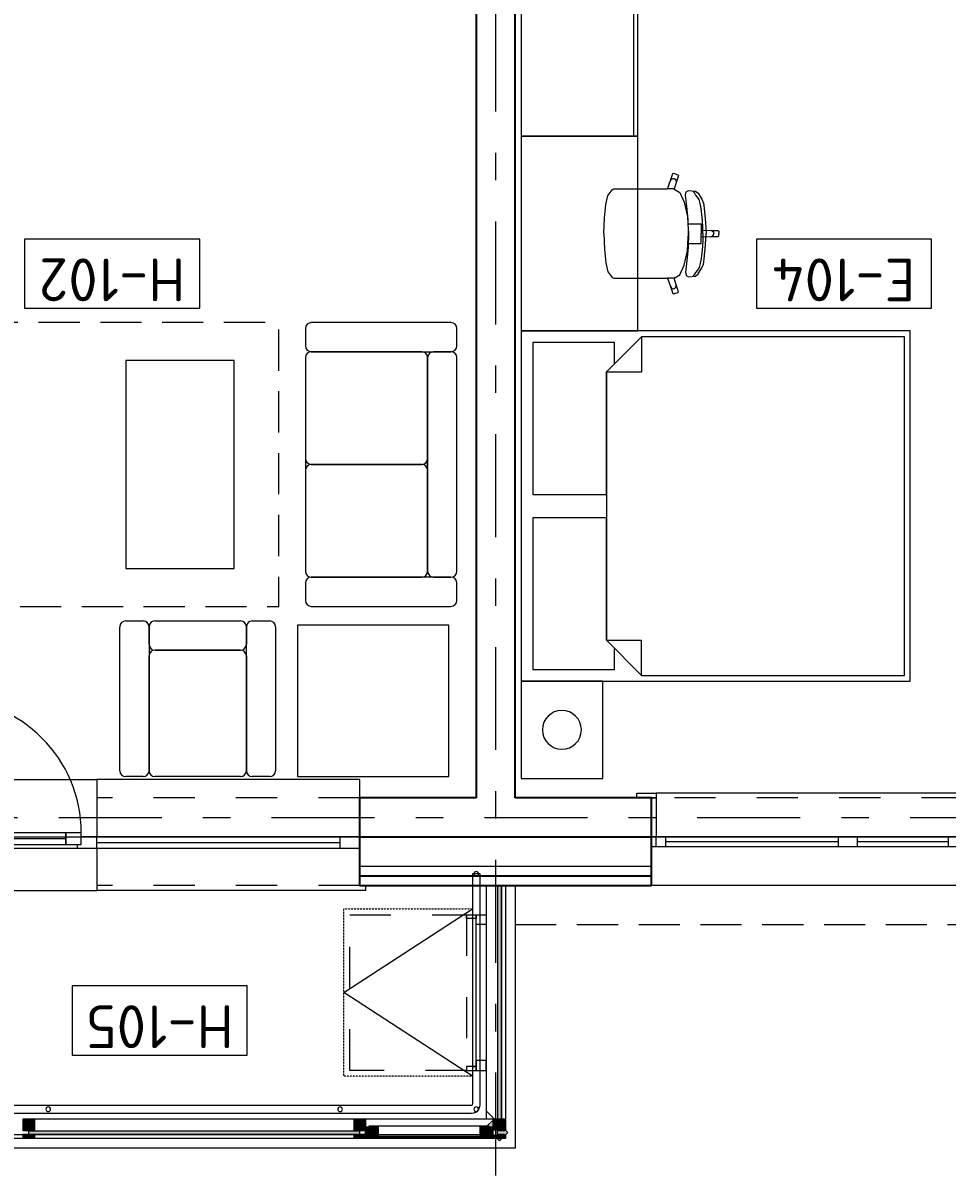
# Model space of a CAD drawing. Header units: millimetres. Extents: x 18162 to 7085488, y 72188 to 247925.
# Drawn here: x 678081 to 682831, y 76844 to 82728 of the extents above; entities that cross this region are included whole.
import ezdxf
from ezdxf.enums import TextEntityAlignment as Align

# ---------------------------------------------------------------- set-up
doc = ezdxf.new("R2010")
doc.units = ezdxf.units.MM
doc.header["$MEASUREMENT"] = 0
for name, pattern in [('Dashed', [423.333333, 211.666667, -211.666667]), ('Double Dashed', [1093.611073, 529.166651, -211.666656, 141.111112, -211.666656]), ('Hidden Line', [317.5, 211.666667, -105.833333]), ('STYLE_01', [0.416641, 0.208282, -0.208359]), ('Wipeout_Contour', [1000, 0, -1000])]:
    doc.linetypes.add(name, pattern=pattern)
for name, color, linetype in [('Archicad Windows', 7, 'Continuous'), ('Archicad Zone Stamps', 7, 'Continuous'), ('Drawing & Figure', 7, 'Continuous'), ('Finish - Wall', 7, 'Continuous'), ('Interior - Furniture', 7, 'Continuous'), ('Interior - Stair & Railing', 7, 'Continuous'), ('Model Unit - Zone A', 7, 'Continuous'), ('Structural - Bearing', 7, 'Continuous'), ('Structural - Grid', 7, 'Continuous')]:
    doc.layers.add(name, color=color, linetype=linetype)
doc.styles.add('GENERATED_STYLE_2', font='')
doc.styles.add('GENERATED_STYLE_3', font='', dxfattribs={"width": 0.8})
doc.styles.get('GENERATED_STYLE_2').set_extended_font_data('ISOCPEUR MON')
doc.styles.get('GENERATED_STYLE_3').set_extended_font_data('ISOCPEUR MON')

# ---------------------------------------------------------------- blocks, each defined once
blk = doc.blocks.new('Унтлагын өрөө_E-104_57_3', base_point=(682300.6, 81168.1))
at = {"layer": 'Archicad Zone Stamps', "color": 7, "linetype": 'Continuous', "lineweight": 5}
for p, q in [((682750.6, 81617.4), (681850.6, 81617.4)), ((681850.6, 81617.4), (681850.6, 81262.5)), ((682750.6, 81262.5), (682750.6, 81617.4)), ((681850.6, 81262.5), (682750.6, 81262.5))]:
    blk.add_line(p, q, dxfattribs=at)
at = {"layer": 'Archicad Zone Stamps', "color": 7, "lineweight": 5, "style": 'GENERATED_STYLE_2'}
for tag, p in [('DUMMY_861', (681927.4, 81298)), ('ROOM_NUMBER', (682300.6, 81298))]:
    blk.add_attdef(tag, text='', height=220, rotation=180, dxfattribs=at).set_placement(p, align=Align.TOP_CENTER)
blk = doc.blocks.new('Carpet 27[180]_3', base_point=(677937.6, 79730.2))
at = {"layer": 'Interior - Furniture', "color": 7, "linetype": 'Hidden Line', "lineweight": 5, "flags": 128}
blk.add_lwpolyline([(677937.6, 81188.5), (677937.6, 79730.2), (679396, 79730.2), (679396, 81188.5)], close=True, dxfattribs=at)
blk = doc.blocks.new('Зочны өрөө_ гал тогоо_H-102_83_3', base_point=(678540.2, 81440))
at = {"layer": 'Archicad Zone Stamps', "color": 7, "linetype": 'Continuous', "lineweight": 5}
for p, q in [((678990.2, 81617.4), (678090.2, 81617.4)), ((678090.2, 81617.4), (678090.2, 81262.5)), ((678990.2, 81262.5), (678990.2, 81617.4)), ((678090.2, 81262.5), (678990.2, 81262.5))]:
    blk.add_line(p, q, dxfattribs=at)
at = {"layer": 'Archicad Zone Stamps', "color": 7, "lineweight": 5, "style": 'GENERATED_STYLE_2'}
for tag, p in [('DUMMY_861', (678167, 81298)), ('ROOM_NUMBER', (678540.2, 81298))]:
    blk.add_attdef(tag, text='', height=220, rotation=180, dxfattribs=at).set_placement(p, align=Align.TOP_CENTER)
blk = doc.blocks.new('Тагт - 50%_H-105_95_3', base_point=(678783.9, 77602.1))
at = {"layer": 'Archicad Zone Stamps', "color": 7, "linetype": 'Continuous', "lineweight": 5}
for p, q in [((679233.9, 77779.5), (678333.9, 77779.5)), ((678333.9, 77779.5), (678333.9, 77424.7)), ((679233.9, 77424.7), (679233.9, 77779.5)), ((678333.9, 77424.7), (679233.9, 77424.7))]:
    blk.add_line(p, q, dxfattribs=at)
at = {"layer": 'Archicad Zone Stamps', "color": 7, "lineweight": 5, "style": 'GENERATED_STYLE_2'}
for tag, p in [('DUMMY_861', (678410.7, 77460.2)), ('ROOM_NUMBER', (678783.9, 77460.2))]:
    blk.add_attdef(tag, text='', height=220, rotation=180, dxfattribs=at).set_placement(p, align=Align.TOP_CENTER)
blk = doc.blocks.new('Window with Sidelight 27[46]_3', base_point=(636137.8, 0))
at = {"layer": 'Archicad Windows', "color": 7, "linetype": 'Continuous', "lineweight": 13}
for p, q in [((681236.3, 78745.7), (681236.3, 78770.7)), ((681236.3, 78770.7), (681336.3, 78770.7)), ((681336.3, 78745.7), (681236.3, 78745.7)), ((681311.3, 78745.7), (681236.3, 78745.7)), ((681311.3, 78745.7), (681236.3, 78745.7)), ((681311.3, 78545.7), (681311.3, 78745.7)), ((681311.3, 78745.7), (681336.3, 78745.7)), ((681311.3, 78545.7), (681311.3, 78745.7)), ((681311.3, 78545.7), (681311.3, 78745.7)), ((682886.3, 78770.7), (681336.3, 78770.7)), ((681336.3, 78770.7), (681336.3, 78745.7)), ((681336.3, 78745.7), (681336.3, 78545.7)), ((682886.3, 78770.7), (682986.3, 78770.7)), ((682886.3, 78745.7), (682886.3, 78770.7)), ((682886.3, 78545.7), (682886.3, 78745.7)), ((682886.3, 78745.7), (682911.3, 78745.7)), ((682986.3, 78745.7), (682886.3, 78745.7)), ((682911.3, 78745.7), (682911.3, 78545.7)), ((682911.3, 78545.7), (682911.3, 78745.7)), ((682911.3, 78545.7), (682911.3, 78745.7)), ((682911.3, 78745.7), (682986.3, 78745.7)), ((682911.3, 78745.7), (682986.3, 78745.7)), ((682986.3, 78770.7), (682986.3, 78745.7)), ((681336.3, 78545.7), (681311.3, 78545.7)), ((681336.3, 78545.7), (681311.3, 78545.7)), ((681311.3, 78495.7), (681311.3, 78545.7)), ((681311.3, 78495.7), (681311.3, 78545.7)), ((681386.3, 78545.7), (681336.3, 78545.7)), ((681336.3, 78495.7), (681336.3, 78545.7)), ((681386.3, 78495.7), (681386.3, 78545.7)), ((682271.3, 78545.7), (681386.3, 78545.7)), ((682271.3, 78520.7), (681386.3, 78520.7)), ((682321.3, 78545.7), (682271.3, 78545.7)), ((682271.3, 78545.7), (682271.3, 78495.7)), ((682371.3, 78545.7), (682321.3, 78545.7)), ((682371.3, 78495.7), (682371.3, 78545.7)), ((682836.3, 78545.7), (682371.3, 78545.7)), ((682836.3, 78520.7), (682371.3, 78520.7)), ((682886.3, 78545.7), (682836.3, 78545.7)), ((682836.3, 78545.7), (682836.3, 78495.7)), ((682911.3, 78545.7), (682886.3, 78545.7)), ((682911.3, 78545.7), (682886.3, 78545.7)), ((682886.3, 78495.7), (682886.3, 78545.7)), ((682911.3, 78495.7), (682911.3, 78545.7)), ((682911.3, 78495.7), (682911.3, 78545.7)), ((681311.3, 78495.7), (681336.3, 78495.7)), ((681311.3, 78395.7), (681311.3, 78495.7)), ((681336.3, 78495.7), (681386.3, 78495.7)), ((681386.3, 78495.7), (682271.3, 78495.7)), ((682271.3, 78495.7), (682321.3, 78495.7)), ((682321.3, 78495.7), (682371.3, 78495.7)), ((682371.3, 78495.7), (682836.3, 78495.7)), ((682836.3, 78495.7), (682886.3, 78495.7)), ((682886.3, 78495.7), (682911.3, 78495.7)), ((682911.3, 78395.7), (682911.3, 78495.7)), ((681311.3, 78345.7), (681311.3, 78395.7)), ((682911.3, 78345.7), (682911.3, 78395.7)), ((681311.3, 78295.7), (681311.3, 78345.7)), ((682911.3, 78295.7), (682911.3, 78345.7)), ((682911.3, 78295.7), (681311.3, 78295.7))]:
    blk.add_line(p, q, dxfattribs=at)
at = {"layer": 'Archicad Windows', "color": 7, "linetype": 'Dashed', "lineweight": 13}
blk.add_line((682911.3, 78745.7), (681311.3, 78745.7), dxfattribs=at)
blk = doc.blocks.new('Terrace Door 01 27[47]_3', base_point=(636137.8, 0))
at = {"layer": 'Archicad Windows', "color": 7, "linetype": 'Continuous', "lineweight": 13}
for p, q in [((677691.3, 78565.7), (677691.3, 79255.7)), ((677611.3, 78840.7), (678461.3, 78840.7)), ((677611.3, 78840.7), (677611.3, 78745.7)), ((679811.3, 78840.7), (678461.3, 78840.7)), ((678461.3, 78840.7), (678461.3, 78545.7)), ((679811.3, 78840.7), (679811.3, 78745.7)), ((677771.3, 78505.7), (677771.3, 78565.7)), ((678301.3, 78505.7), (678301.3, 78565.7)), ((677611.3, 78545.7), (677691.3, 78545.7)), ((677611.3, 78545.7), (677611.3, 78485.7)), ((677711.3, 78485.7), (677711.3, 78505.7)), ((678301.3, 78535.7), (677771.3, 78535.7)), ((678361.3, 78485.7), (678361.3, 78505.7)), ((678461.3, 78545.7), (678381.3, 78545.7)), ((678461.3, 78485.7), (678461.3, 78545.7)), ((679711.3, 78545.7), (678461.3, 78545.7)), ((679711.3, 78515.7), (678461.3, 78515.7)), ((679811.3, 78545.7), (679711.3, 78545.7)), ((679711.3, 78485.7), (679711.3, 78545.7)), ((679811.3, 78545.7), (679811.3, 78485.7)), ((679811.3, 78485.7), (677611.3, 78485.7)), ((678461.3, 78485.7), (678461.3, 78270.7)), ((678461.3, 78485.7), (678461.3, 78270.7)), ((677581.3, 78295.7), (677581.3, 78270.7)), ((677581.3, 78270.7), (678461.3, 78270.7)), ((679841.3, 78270.7), (678461.3, 78270.7)), ((679841.3, 78295.7), (679841.3, 78270.7))]:
    blk.add_line(p, q, dxfattribs=at)
at = {"layer": 'Archicad Windows', "color": 7, "linetype": 'Dashed', "lineweight": 13}
for p, q in [((679811.3, 78745.7), (678461.3, 78745.7)), ((679811.3, 78295.7), (678461.3, 78295.7))]:
    blk.add_line(p, q, dxfattribs=at)
at = {"layer": 'Archicad Windows', "color": 7, "linetype": 'Continuous', "lineweight": 13, "flags": 128}
for points in [[(677771.3, 78505.7), (677771.3, 78565.7), (677691.3, 78565.7), (677691.3, 78505.7)], [(678301.3, 78505.7), (678301.3, 78565.7), (677771.3, 78565.7), (677771.3, 78505.7)], [(678381.3, 78505.7), (678381.3, 78565.7), (678301.3, 78565.7), (678301.3, 78505.7)]]:
    blk.add_lwpolyline(points, close=True, dxfattribs=at)
at = {"layer": 'Archicad Windows', "color": 7, "linetype": 'Continuous', "lineweight": 13}
blk.add_arc((677691.3, 78565.7), 690, 0, 90, dxfattribs=at)
blk = doc.blocks.new('Bed Layout 27[253]_3', base_point=(680641.3, 80245.7))
at = {"layer": 'Interior - Furniture', "color": 7, "linetype": 'Continuous', "lineweight": 5}
for p, q in [((682641.3, 81145.7), (680641.3, 81145.7)), ((680641.3, 81145.7), (680641.3, 79345.7)), ((681261.3, 81115.7), (681081.3, 80935.7)), ((682611.3, 81115.7), (681261.3, 81115.7)), ((681261.3, 81115.7), (681261.3, 80935.7)), ((682611.3, 80245.7), (682611.3, 81115.7)), ((682641.3, 79345.7), (682641.3, 81145.7)), ((681081.3, 80935.7), (681081.3, 80245.7)), ((681081.3, 80935.7), (681261.3, 80935.7)), ((681081.3, 80245.7), (681081.3, 79555.7)), ((682611.3, 79375.7), (682611.3, 80245.7)), ((681081.3, 79555.7), (681261.3, 79375.7)), ((681081.3, 79555.7), (681261.3, 79555.7)), ((681261.3, 79375.7), (681261.3, 79555.7)), ((681061.3, 79345.7), (680641.3, 79345.7)), ((680641.3, 79345.7), (680641.3, 78845.7)), ((680641.3, 79345.7), (682641.3, 79345.7)), ((681061.3, 78845.7), (681061.3, 79345.7)), ((681261.3, 79375.7), (682611.3, 79375.7)), ((680641.3, 78845.7), (681061.3, 78845.7))]:
    blk.add_line(p, q, dxfattribs=at)
at = {"layer": 'Interior - Furniture', "color": 7, "linetype": 'Continuous', "lineweight": 5, "flags": 128}
for points in [[(681081.3, 80935.7), (681121.3, 80975.7), (681121.3, 81085.7), (680701.3, 81085.7), (680701.3, 80305.7), (681081.3, 80305.7)], [(681081.3, 80185.7), (680701.3, 80185.7), (680701.3, 79405.7), (681121.3, 79405.7), (681121.3, 79515.7), (681081.3, 79555.7)]]:
    blk.add_lwpolyline(points, close=True, dxfattribs=at)
blk.add_lwpolyline([(680851.3, 79195.7, 1), (680851.3, 78995.7, 1)], format="xyb", close=True, dxfattribs=at)
blk = doc.blocks.new('Office Workstation Solo 27[254]_3', base_point=(680641.3, 82145.7))
at = {"layer": 'Interior - Furniture', "color": 7, "linetype": 'Continuous', "lineweight": 5}
for p, q in [((681394.4, 81874.9), (681410.1, 81918.3)), ((681410.1, 81918.3), (681421.5, 81953.7)), ((681410.1, 81918.3), (681412.9, 81923.5)), ((681412.9, 81923.5), (681417.5, 81927.1)), ((681417.5, 81927.1), (681423.1, 81928.7)), ((681421.5, 81953.7), (681425.2, 81955.7)), ((681423.1, 81928.7), (681428.9, 81928)), ((681425.2, 81955.7), (681448, 81948.2)), ((681428.9, 81928), (681434, 81925.1)), ((681434, 81925.1), (681437.6, 81920.5)), ((681437.6, 81920.5), (681439.2, 81914.8)), ((681449.9, 81944.4), (681438.5, 81909)), ((681439.2, 81914.8), (681438.5, 81909)), ((681448, 81948.2), (681449.9, 81944.4)), ((681088.4, 81843.6), (681109.6, 81870.4)), ((681109.6, 81870.4), (681118.2, 81874.9)), ((681118.2, 81874.9), (681149.2, 81874.9)), ((681149.2, 81874.9), (681185.3, 81874.9)), ((681185.3, 81874.9), (681394.4, 81874.9)), ((681428.7, 81874.9), (681394.4, 81874.9)), ((681428.7, 81874.9), (681428.8, 81874.8)), ((681438.5, 81909), (681428.8, 81874.8)), ((681428.8, 81874.8), (681456.7, 81857.5)), ((681456.7, 81857.5), (681480.5, 81807.8)), ((681487.2, 81843.1), (681490.2, 81860.4)), ((681490.2, 81860.4), (681501.8, 81867.1)), ((681501.8, 81867.1), (681537.9, 81863.8)), ((681527.3, 81860.7), (681524.7, 81864.4)), ((681532.5, 81854.4), (681527.3, 81860.7)), ((681537.9, 81863.8), (681551.1, 81853.2)), ((681076.8, 81795.5), (681087.5, 81841.5)), ((681087.5, 81841.5), (681088.4, 81843.6)), ((681480.5, 81807.8), (681496.4, 81733.4)), ((681489.8, 81814.2), (681487.2, 81843.1)), ((681495.6, 81768.9), (681489.8, 81814.2)), ((681538.6, 81845.4), (681532.5, 81854.4)), ((681548.7, 81833.7), (681538.6, 81845.4)), ((681556.4, 81820.5), (681548.7, 81833.7)), ((681551.1, 81853.2), (681571.1, 81822.2)), ((681562.6, 81800.1), (681556.4, 81820.5)), ((681567.6, 81774.2), (681562.6, 81800.1)), ((681571.1, 81822.2), (681578.4, 81802.3)), ((681578.4, 81802.3), (681583.2, 81776.4)), ((681069.7, 81726.8), (681076.8, 81795.5)), ((681500.3, 81718), (681495.6, 81768.9)), ((681571.3, 81744.2), (681567.6, 81774.2)), ((681573.8, 81711.8), (681571.3, 81744.2)), ((681583.2, 81776.4), (681590.2, 81703.2)), ((681067.1, 81645.7), (681069.6, 81725.7)), ((681069.6, 81725.7), (681069.7, 81726.8)), ((681496.4, 81733.4), (681498.7, 81696)), ((681498.7, 81696), (681501.9, 81645.7)), ((681498.7, 81696), (681537.5, 81696)), ((681502.6, 81645.7), (681500.3, 81718)), ((681537.5, 81696), (681567.4, 81696)), ((681567.4, 81696), (681567.4, 81662.6)), ((681575.3, 81678.4), (681573.8, 81711.8)), ((681590.2, 81703.2), (681592.4, 81645.7)), ((681067.1, 81645.7), (681069.6, 81565.6)), ((681498.7, 81595.4), (681501.9, 81645.7)), ((681502.6, 81645.7), (681500.3, 81573.4)), ((681567.4, 81662.6), (681567.4, 81645.7)), ((681567.4, 81662.6), (681617.2, 81660.8)), ((681567.4, 81628.8), (681567.4, 81645.7)), ((681567.4, 81628.8), (681617.2, 81630.6)), ((681567.4, 81595.4), (681567.4, 81628.8)), ((681575.8, 81645.7), (681575.3, 81678.4)), ((681575.8, 81645.7), (681575.3, 81613)), ((681590.2, 81588.2), (681592.4, 81645.7)), ((681617.2, 81660.8), (681623, 81659.6)), ((681617.2, 81660.8), (681654.1, 81660.8)), ((681617.2, 81630.6), (681623, 81631.7)), ((681617.2, 81630.6), (681654.1, 81630.6)), ((681623, 81659.6), (681627.8, 81656.3)), ((681623, 81631.7), (681627.8, 81635)), ((681627.8, 81656.3), (681631.1, 81651.4)), ((681627.8, 81635), (681631.1, 81639.9)), ((681631.1, 81651.4), (681632.2, 81645.7)), ((681631.1, 81639.9), (681632.2, 81645.7)), ((681654.1, 81660.8), (681657.1, 81657.7)), ((681654.1, 81630.6), (681657.1, 81633.6)), ((681657.1, 81657.7), (681657.1, 81645.7)), ((681657.1, 81633.6), (681657.1, 81645.7)), ((681069.6, 81565.6), (681069.7, 81564.6)), ((681069.7, 81564.6), (681076.8, 81495.8)), ((681500.3, 81573.4), (681495.6, 81522.4)), ((681496.4, 81557.9), (681498.7, 81595.4)), ((681498.7, 81595.4), (681537.5, 81595.4)), ((681537.5, 81595.4), (681567.4, 81595.4)), ((681573.8, 81579.6), (681571.3, 81547.1)), ((681575.3, 81613), (681573.8, 81579.6)), ((681583.2, 81515), (681590.2, 81588.2)), ((681480.5, 81483.6), (681496.4, 81557.9)), ((681495.6, 81522.4), (681489.8, 81477.1)), ((681567.6, 81517.2), (681562.6, 81491.2)), ((681571.3, 81547.1), (681567.6, 81517.2)), ((681578.4, 81489.1), (681583.2, 81515)), ((681076.8, 81495.8), (681087.5, 81449.9)), ((681087.5, 81449.9), (681088.4, 81447.8)), ((681088.4, 81447.8), (681109.6, 81420.9)), ((681456.7, 81433.9), (681480.5, 81483.6)), ((681489.8, 81477.1), (681487.2, 81448.2)), ((681487.2, 81448.2), (681490.2, 81431)), ((681538.6, 81445.9), (681532.5, 81436.9)), ((681548.7, 81457.7), (681538.6, 81445.9)), ((681556.4, 81470.9), (681548.7, 81457.7)), ((681551.1, 81438.1), (681571.1, 81469.1)), ((681562.6, 81491.2), (681556.4, 81470.9)), ((681571.1, 81469.1), (681578.4, 81489.1)), ((681109.6, 81420.9), (681118.2, 81416.4)), ((681118.2, 81416.4), (681149.2, 81416.4)), ((681149.2, 81416.4), (681185.3, 81416.4)), ((681185.3, 81416.4), (681394.4, 81416.4)), ((681428.7, 81416.4), (681394.4, 81416.4)), ((681394.4, 81416.4), (681410.1, 81373)), ((681428.7, 81416.4), (681428.8, 81416.5)), ((681428.8, 81416.5), (681456.7, 81433.9)), ((681438.5, 81382.4), (681428.8, 81416.5)), ((681490.2, 81431), (681501.8, 81424.3)), ((681501.8, 81424.3), (681537.9, 81427.6)), ((681527.3, 81430.7), (681524.7, 81426.9)), ((681532.5, 81436.9), (681527.3, 81430.7)), ((681537.9, 81427.6), (681551.1, 81438.1)), ((681410.1, 81373), (681412.9, 81367.9)), ((681410.1, 81373), (681421.5, 81337.6)), ((681412.9, 81367.9), (681417.5, 81364.2)), ((681417.5, 81364.2), (681423.1, 81362.6)), ((681421.5, 81337.6), (681425.2, 81335.7)), ((681423.1, 81362.6), (681428.9, 81363.3)), ((681425.2, 81335.7), (681448, 81343.1)), ((681428.9, 81363.3), (681434, 81366.2)), ((681434, 81366.2), (681437.6, 81370.8)), ((681437.6, 81370.8), (681439.2, 81376.5)), ((681439.2, 81376.5), (681438.5, 81382.4)), ((681449.9, 81346.9), (681438.5, 81382.4)), ((681448, 81343.1), (681449.9, 81346.9))]:
    blk.add_line(p, q, dxfattribs=at)
at = {"layer": 'Interior - Furniture', "color": 7, "linetype": 'Continuous', "lineweight": 5, "flags": 128}
blk.add_lwpolyline([(680641.3, 82145.7), (680641.3, 81145.7), (681241.3, 81145.7), (681241.3, 82145.7)], close=True, dxfattribs=at)
blk = doc.blocks.new('Cupboard 27[255]_3', base_point=(681241.3, 82145.7))
at = {"layer": 'Interior - Furniture', "color": 7, "linetype": 'Continuous', "lineweight": 5}
for p, q in [((681221.3, 82145.7), (681221.3, 83415.7)), ((681241.3, 82780.7), (681221.3, 82780.7)), ((681241.3, 82145.7), (681221.3, 82145.7))]:
    blk.add_line(p, q, dxfattribs=at)
at = {"layer": 'Interior - Furniture', "color": 7, "linetype": 'Continuous', "lineweight": 5, "flags": 128}
blk.add_lwpolyline([(681241.3, 82145.7), (681241.3, 83415.7), (680641.3, 83415.7), (680641.3, 82145.7)], close=True, dxfattribs=at)
blk = doc.blocks.new('Coffee Table 04 27[257]_3', base_point=(678610.1, 79924.6))
at = {"layer": 'Interior - Furniture', "color": 7, "linetype": 'Continuous', "lineweight": 5, "flags": 128}
blk.add_lwpolyline([(678610.1, 79924.6), (679166.4, 79924.6), (679166.4, 80994.1), (678610.1, 80994.1)], close=True, dxfattribs=at)
blk = doc.blocks.new('Sofa 01 27[258]_3', base_point=(680311.3, 81188.5))
at = {"layer": 'Interior - Furniture', "color": 7, "linetype": 'Continuous', "lineweight": 5}
for p, q in [((679533.5, 81158.5), (679533.5, 81068.5)), ((680281.3, 81188.5), (679563.5, 81188.5)), ((680311.3, 81068.5), (680311.3, 81158.5)), ((680131.3, 81038.5), (679563.5, 81038.5)), ((680131.3, 81038.5), (679563.5, 81038.5)), ((679563.5, 81038.5), (680281.3, 81038.5)), ((680281.3, 81038.5), (680191.3, 81038.5)), ((679533.5, 81008.5), (679533.5, 80489.4)), ((679533.5, 81008.5), (679533.5, 79910.2)), ((680161.3, 80489.4), (680161.3, 81008.5)), ((680161.3, 79910.2), (680161.3, 81008.5)), ((680161.3, 81008.5), (680161.3, 79910.2)), ((680311.3, 79910.2), (680311.3, 81008.5)), ((679563.5, 80459.4), (680131.3, 80459.4)), ((680131.3, 80459.4), (679563.5, 80459.4)), ((679533.5, 80429.4), (679533.5, 79910.2)), ((680161.3, 79910.2), (680161.3, 80429.4)), ((679563.5, 79880.2), (680131.3, 79880.2)), ((679563.5, 79880.2), (680131.3, 79880.2)), ((680281.3, 79880.2), (679563.5, 79880.2)), ((680191.3, 79880.2), (680281.3, 79880.2)), ((679533.5, 79850.2), (679533.5, 79760.2)), ((680311.3, 79760.2), (680311.3, 79850.2)), ((679563.5, 79730.2), (680281.3, 79730.2))]:
    blk.add_line(p, q, dxfattribs=at)
for centre, start, end in [((679563.5, 81158.5), 90, 180), ((680281.3, 81158.5), 0, 90), ((679563.5, 81068.5), 180, 270), ((679563.5, 81008.5), 90, 180), ((679563.5, 81008.5), 90, 180), ((680131.3, 81008.5), 0, 90), ((680131.3, 81008.5), 0, 90), ((680191.3, 81008.5), 90, 180), ((680281.3, 81068.5), 270, 0), ((680281.3, 81008.5), 0, 90), ((679563.5, 80489.4), 180, 270), ((679563.5, 80429.4), 90, 180), ((680131.3, 80489.4), 270, 0), ((680131.3, 80429.4), 0, 90), ((679563.5, 79910.2), 180, 270), ((679563.5, 79910.2), 180, 270), ((679563.5, 79850.2), 90, 180), ((680131.3, 79910.2), 270, 0), ((680131.3, 79910.2), 270, 0), ((680191.3, 79910.2), 180, 270), ((680281.3, 79910.2), 270, 0), ((680281.3, 79850.2), 0, 90), ((679563.5, 79760.2), 180, 270), ((680281.3, 79760.2), 270, 0)]:
    blk.add_arc(centre, 30, start, end, dxfattribs=at)
blk = doc.blocks.new('Sofa 01 27[259]_3', base_point=(679379.6, 79655.2))
at = {"layer": 'Interior - Furniture', "color": 7, "linetype": 'Continuous', "lineweight": 5}
for p, q in [((678579.6, 78885.2), (678579.6, 79625.2)), ((678609.6, 79655.2), (678699.6, 79655.2)), ((678729.6, 79535.2), (678729.6, 79625.2)), ((678729.6, 79625.2), (678729.6, 78885.2)), ((678759.6, 79655.2), (679199.6, 79655.2)), ((679229.6, 79625.2), (679229.6, 79535.2)), ((679229.6, 78885.2), (679229.6, 79625.2)), ((679259.6, 79655.2), (679349.6, 79655.2)), ((679379.6, 79625.2), (679379.6, 78885.2)), ((678759.6, 79505.2), (679199.6, 79505.2)), ((678759.6, 79505.2), (679199.6, 79505.2)), ((679199.6, 79505.2), (678759.6, 79505.2)), ((678729.6, 78885.2), (678729.6, 79475.2)), ((678729.6, 78885.2), (678729.6, 79475.2)), ((679229.6, 79475.2), (679229.6, 78885.2)), ((679229.6, 79475.2), (679229.6, 78885.2)), ((678699.6, 78855.2), (678609.6, 78855.2)), ((679199.6, 78855.2), (678759.6, 78855.2)), ((679199.6, 78855.2), (678759.6, 78855.2)), ((679349.6, 78855.2), (679259.6, 78855.2))]:
    blk.add_line(p, q, dxfattribs=at)
for centre, start, end in [((678609.6, 79625.2), 90, 180), ((678699.6, 79625.2), 0, 90), ((678759.6, 79625.2), 90, 180), ((679199.6, 79625.2), 0, 90), ((679259.6, 79625.2), 90, 180), ((679349.6, 79625.2), 0, 90), ((678759.6, 79535.2), 180, 270), ((678759.6, 79475.2), 90, 180), ((678759.6, 79475.2), 90, 180), ((679199.6, 79535.2), 270, 0), ((679199.6, 79475.2), 0, 90), ((679199.6, 79475.2), 0, 90), ((678609.6, 78885.2), 180, 270), ((678699.6, 78885.2), 270, 0), ((678759.6, 78885.2), 180, 270), ((678759.6, 78885.2), 180, 270), ((679199.6, 78885.2), 270, 0), ((679199.6, 78885.2), 270, 0), ((679259.6, 78885.2), 180, 270), ((679349.6, 78885.2), 270, 0)]:
    blk.add_arc(centre, 30, start, end, dxfattribs=at)
blk = doc.blocks.new('Coffee Table 04 27[260]_3', base_point=(679493.2, 78855.2))
at = {"layer": 'Interior - Furniture', "color": 7, "linetype": 'Continuous', "lineweight": 5, "flags": 128}
blk.add_lwpolyline([(679493.2, 78855.2), (680271, 78855.2), (680271, 79633), (679493.2, 79633)], close=True, dxfattribs=at)
blk = doc.blocks.new('Standard grid marker[328]_3', base_point=(654300.1, 78645.7))
at = {"layer": 'Structural - Grid', "color": 13, "linetype": 'Double Dashed', "lineweight": 13}
blk.add_line((655300.1, 78645.7), (689862.2, 78645.7), dxfattribs=at)
at = {"layer": 'Structural - Grid', "color": 13, "lineweight": 13, "style": 'GENERATED_STYLE_3'}
blk.add_attdef('AC_MarkerText_1', text='', height=250, rotation=180, dxfattribs=at).set_placement((691162.2, 78520.7), align=Align.TOP_CENTER)
blk = doc.blocks.new('Standard grid marker[332]_3', base_point=(680511.3, 72524.1))
at = {"layer": 'Structural - Grid', "color": 13, "linetype": 'Double Dashed', "lineweight": 13}
blk.add_line((680511.3, 73524.1), (680511.3, 100185.5), dxfattribs=at)
at = {"layer": 'Structural - Grid', "color": 13, "lineweight": 13, "style": 'GENERATED_STYLE_3'}
blk.add_attdef('AC_MarkerText_1', text='', height=250, rotation=180, dxfattribs=at).set_placement((680511.3, 101360.5), align=Align.TOP_CENTER)

msp = doc.modelspace()

# ---------------------------------------------------------------- linework, layer by layer
at = {"layer": 'Drawing & Figure', "color": 7, "linetype": 'STYLE_01', "lineweight": 5}
msp.add_lwpolyline([(680391.3, 77315.7), (679731.3, 77315.7), (679731.3, 78175.7), (680391.3, 78175.7)], close=True, dxfattribs=at)
at = {"layer": 'Drawing & Figure', "color": 7, "linetype": 'Continuous', "lineweight": 5}
msp.add_lwpolyline([(680391.3, 77315.7), (679731.3, 77745.7), (680391.3, 78175.7)], dxfattribs=at)
at = {"layer": 'Drawing & Figure', "color": 7, "linetype": 'Dashed', "lineweight": 5}
msp.add_lwpolyline([(680361.3, 78145.7), (680361.3, 77345.7), (679761.3, 77345.7), (679761.3, 78145.7)], close=True, dxfattribs=at)
at = {"layer": 'Drawing & Figure', "color": 7, "linetype": 'Continuous', "lineweight": 5}
for points in [[(680411.3, 78125.7), (680361.3, 78125.7), (680361.3, 78145.7), (680411.3, 78145.7)], [(680391.3, 77365.7), (680411.3, 77365.7), (680411.3, 78125.7), (680391.3, 78125.7)], [(680461.3, 78095.7), (680411.3, 78095.7), (680411.3, 78145.7), (680461.3, 78145.7)], [(680461.3, 77395.7), (680411.3, 77395.7), (680411.3, 77345.7), (680461.3, 77345.7)], [(680411.3, 77365.7), (680361.3, 77365.7), (680361.3, 77345.7), (680411.3, 77345.7)]]:
    msp.add_lwpolyline(points, close=True, dxfattribs=at)
at = {"layer": 'Finish - Wall', "color": 7, "linetype": 'Continuous', "lineweight": 13}
msp.add_line((680561.3, 78355.7), (680461.3, 78355.7), dxfattribs=at)
at = {"layer": 'Interior - Stair & Railing', "color": 7, "linetype": 'Continuous', "lineweight": 13}
for p, q in [((680391.3, 77211.7), (680391.3, 77195.7)), ((680431.3, 77195.7), (680431.3, 77211.7)), ((680370.3, 77165.7), (677577.4, 77165.7)), ((680385, 77165.7), (680370.3, 77165.7)), ((680387.6, 77166), (680385, 77165.7)), ((680388.7, 77166.5), (680387.6, 77166)), ((680389.7, 77167.3), (680388.7, 77166.5)), ((680390.5, 77168.3), (680389.7, 77167.3)), ((680391, 77169.4), (680390.5, 77168.3)), ((680391.3, 77171.6), (680391, 77169.4)), ((680391.3, 77195.7), (680391.3, 77172)), ((680391.3, 77172), (680391.3, 77171.6)), ((680425.5, 77148.1), (680428.7, 77156)), ((680428.7, 77156), (680430, 77159)), ((680430, 77159), (680431.3, 77169.4)), ((680431.3, 77169.4), (680431.3, 77195.7)), ((677577.4, 77125.7), (680370.3, 77125.7)), ((680370.3, 77125.7), (680386.3, 77125.7)), ((680386.3, 77125.7), (680387.6, 77125.7)), ((680387.6, 77125.7), (680398, 77127)), ((680398, 77127), (680408.9, 77131.6)), ((680408.9, 77131.6), (680418.3, 77138.7)), ((680418.3, 77138.7), (680425.5, 77148.1))]:
    msp.add_line(p, q, dxfattribs=at)
at = {"layer": 'Interior - Stair & Railing', "color": 7, "linetype": 'Continuous', "lineweight": 13, "flags": 128}
for points in [[(678211.3, 77157.7, 1), (678211.3, 77133.7, 1)], [(679711.3, 77157.7, 1), (679711.3, 77133.7, 1)], [(680399.3, 77145.7, 1), (680423.3, 77145.7, 1)]]:
    msp.add_lwpolyline(points, format="xyb", close=True, dxfattribs=at)
at = {"layer": 'Structural - Bearing', "color": 7, "linetype": 'Continuous', "lineweight": 13, "flags": 128}
for points in [[(656911.3, 96745.7), (656911.3, 78545.7), (687111.3, 78545.7), (687111.3, 96745.7), (673911.3, 96745.7), (673911.3, 92545.7), (671411.3, 92545.7), (671411.3, 96745.7)], [(680611.3, 76945.7), (677311.3, 76945.7), (677311.3, 78545.7), (680611.3, 78545.7)]]:
    msp.add_lwpolyline(points, close=True, dxfattribs=at)
at = {"layer": 'Structural - Bearing', "color": 7, "linetype": 'Hidden Line', "lineweight": 13, "flags": 128}
msp.add_lwpolyline([(680610.9, 78095.7), (683810.9, 78095.7)], dxfattribs=at)

# ---------------------------------------------------------------- block references
at = {"layer": 'Interior - Furniture', "color": 7, "linetype": 'Continuous', "lineweight": 5}
for name, p in [('Cupboard 27[255]_3', (681241.3, 82145.7)), ('Office Workstation Solo 27[254]_3', (680641.3, 82145.7)), ('Sofa 01 27[258]_3', (680311.3, 81188.5)), ('Bed Layout 27[253]_3', (680641.3, 80245.7)), ('Coffee Table 04 27[257]_3', (678610.1, 79924.6)), ('Sofa 01 27[259]_3', (679379.6, 79655.2)), ('Coffee Table 04 27[260]_3', (679493.2, 78855.2))]:
    msp.add_blockref(name, p, dxfattribs=at)
at = {"layer": 'Interior - Furniture', "color": 7, "linetype": 'Hidden Line', "lineweight": 5}
msp.add_blockref('Carpet 27[180]_3', (677937.6, 79730.2), dxfattribs=at)
at = {"layer": 'Model Unit - Zone A', "color": 7, "linetype": 'Continuous', "lineweight": 5}
for name, p, values in [('Зочны өрөө_ гал тогоо_H-102_83_3', (678540.2, 81440), {'ROOM_NUMBER': 'H-102'}), ('Унтлагын өрөө_E-104_57_3', (682300.6, 81168.1), {'ROOM_NUMBER': 'E-104'}), ('Тагт - 50%_H-105_95_3', (678783.9, 77602.1), {'ROOM_NUMBER': 'H-105'})]:
    msp.add_blockref(name, p, dxfattribs=at).add_auto_attribs(values)

# ---------------------------------------------------------------- next in the draw order: wipeouts: each hides what was drawn before it
at = {"color": 254, "linetype": 'Wipeout_Contour', "lineweight": 0, "ltscale": 2733284.080034102}
msp.add_wipeout([(679781.3, 77035.7), (679781.3, 77095.7), (678141.3, 77095.7), (678141.3, 77035.7)], dxfattribs=at).dxf.layer = 'Finish - Wall'
at = {"color": 254, "linetype": 'Wipeout_Contour', "lineweight": 0, "ltscale": 3424195.546010547}
msp.add_wipeout([(680461.3, 77138.1), (680461.3, 77095.7), (680496.3, 77095.7), (680502.3, 77095.7), (680503, 77096.4)], dxfattribs=at).dxf.layer = 'Finish - Wall'
at = {"color": 254, "linetype": 'Wipeout_Contour', "lineweight": 0, "ltscale": 2728457.822663459}
msp.add_wipeout([(677426.3, 77015.7), (677426.3, 76995.7), (678081.3, 76995.7), (678081.3, 77015.7)], dxfattribs=at).dxf.layer = 'Finish - Wall'
at = {"color": 254, "linetype": 'Wipeout_Contour', "lineweight": 0, "ltscale": 2054699.93383106}
msp.add_wipeout([(680561.3, 76995.7), (680556.3, 77000.7), (680556.3, 76995.7)], dxfattribs=at).dxf.layer = 'Finish - Wall'

# ---------------------------------------------------------------- next in the draw order: linework, layer by layer
at = {"layer": 'Finish - Wall', "color": 7, "linetype": 'Continuous', "lineweight": 13}
msp.add_line((678141.3, 77095.7), (678081.3, 77095.7), dxfattribs=at)
at = {"layer": 'Finish - Wall', "color": 7, "linetype": 'Continuous', "lineweight": 13, "flags": 128}
msp.add_lwpolyline([(679781.3, 77095.7), (678141.3, 77095.7)], dxfattribs=at)

# ---------------------------------------------------------------- next in the draw order: wipeouts: each hides what was drawn before it
at = {"color": 254, "linetype": 'Wipeout_Contour', "lineweight": 0, "ltscale": 4107723.472941402}
msp.add_wipeout([(679841.3, 77035.7), (680478.9, 77035.7), (680460.6, 77054), (680496.3, 77089.7), (680496.3, 77095.7), (679841.3, 77095.7)], dxfattribs=at).dxf.layer = 'Finish - Wall'
at = {"color": 254, "linetype": 'Wipeout_Contour', "lineweight": 0, "ltscale": 2728481.613701906}
msp.add_wipeout([(677403.8, 77035.7), (677403.8, 77015.7), (678111.3, 77015.7), (678111.3, 77035.7)], dxfattribs=at).dxf.layer = 'Finish - Wall'
at = {"color": 254, "linetype": 'Wipeout_Contour', "lineweight": 0, "ltscale": 2733257.020637659}
msp.add_wipeout([(678141.3, 77015.7), (678141.3, 76995.7), (679781.3, 76995.7), (679781.3, 77015.7)], dxfattribs=at).dxf.layer = 'Finish - Wall'
at = {"color": 254, "linetype": 'Wipeout_Contour', "lineweight": 0, "ltscale": 2739605.838576231}
msp.add_wipeout([(680561.3, 77013.2), (680556.3, 77008.2), (680556.3, 77000.7), (680561.3, 76995.7)], dxfattribs=at).dxf.layer = 'Finish - Wall'

# ---------------------------------------------------------------- next in the draw order: linework, layer by layer
at = {"layer": 'Finish - Wall', "color": 7, "linetype": 'Continuous', "lineweight": 13}
for p, q in [((678081.3, 77095.7), (678081.3, 77035.7)), ((679841.3, 77095.7), (679781.3, 77095.7)), ((678081.3, 77015.7), (678081.3, 76995.7))]:
    msp.add_line(p, q, dxfattribs=at)
at = {"layer": 'Finish - Wall', "color": 7, "linetype": 'Continuous', "lineweight": 13, "flags": 128}
for points in [[(677426.3, 77015.7), (678081.3, 77015.7)], [(678081.3, 76995.7), (677426.3, 76995.7)], [(680561.3, 76995.7), (680556.3, 76995.7)]]:
    msp.add_lwpolyline(points, dxfattribs=at)

# ---------------------------------------------------------------- next in the draw order: wipeouts: each hides what was drawn before it
at = {"color": 254, "linetype": 'Wipeout_Contour', "lineweight": 0, "ltscale": 3424512.369252054}
msp.add_wipeout([(680521.3, 78295.7), (680461.3, 78295.7), (680461.3, 77138.1), (680503.8, 77095.7), (680521.3, 77095.7)], dxfattribs=at).dxf.layer = 'Finish - Wall'
at = {"color": 254, "linetype": 'Wipeout_Contour', "lineweight": 0, "ltscale": 2733266.039209615}
msp.add_wipeout([(679811.3, 77035.7), (678111.3, 77035.7), (678111.3, 77015.7), (679811.3, 77015.7)], dxfattribs=at).dxf.layer = 'Finish - Wall'
at = {"color": 254, "linetype": 'Wipeout_Contour', "lineweight": 0, "ltscale": 2738056.285317491}
msp.add_wipeout([(679841.3, 77015.7), (679841.3, 76995.7), (680496.3, 76995.7), (680496.3, 77015.7)], dxfattribs=at).dxf.layer = 'Finish - Wall'

# ---------------------------------------------------------------- next in the draw order: hatches: boundary and pattern name
at = {"layer": 'Finish - Wall', "linetype": 'Continuous', "lineweight": 9}
for points in [[(678141.3, 77035.7), (678141.3, 77095.7), (678081.3, 77095.7), (678081.3, 77035.7)], [(678141.3, 77015.7), (678081.3, 77015.7), (678081.3, 76995.7), (678141.3, 76995.7)]]:
    msp.add_hatch(color=7, dxfattribs=at).paths.add_polyline_path(points)

# ---------------------------------------------------------------- next in the draw order: linework, layer by layer
at = {"layer": 'Finish - Wall', "color": 7, "linetype": 'Continuous', "lineweight": 13}
for p, q in [((680461.3, 78355.7), (680461.3, 78295.7)), ((678141.3, 77095.7), (678141.3, 77035.7)), ((679781.3, 77095.7), (679781.3, 77035.7)), ((678141.3, 77035.7), (678081.3, 77035.7)), ((678141.3, 77015.7), (678081.3, 77015.7)), ((678141.3, 76995.7), (678081.3, 76995.7)), ((678141.3, 77015.7), (678141.3, 76995.7)), ((679781.3, 77015.7), (679781.3, 76995.7))]:
    msp.add_line(p, q, dxfattribs=at)
at = {"layer": 'Finish - Wall', "color": 7, "linetype": 'Continuous', "lineweight": 13, "flags": 128}
for points in [[(680461.3, 78295.7), (680461.3, 77138.1)], [(680461.3, 77138.1), (680461.3, 77095.7)], [(678141.3, 77035.7), (679781.3, 77035.7)], [(678141.3, 77015.7), (679781.3, 77015.7)], [(679781.3, 76995.7), (678141.3, 76995.7)]]:
    msp.add_lwpolyline(points, dxfattribs=at)

# ---------------------------------------------------------------- next in the draw order: wipeouts: each hides what was drawn before it
at = {"color": 254, "linetype": 'Wipeout_Contour', "lineweight": 0, "ltscale": 4109694.784014434}
msp.add_wipeout([(680541.3, 77095.7), (680556.3, 77095.7), (680556.3, 77043.1), (680561.3, 77038.1), (680561.3, 78295.7), (680541.3, 78295.7)], dxfattribs=at).dxf.layer = 'Finish - Wall'

# ---------------------------------------------------------------- next in the draw order: linework, layer by layer
at = {"layer": 'Finish - Wall', "color": 7, "linetype": 'Continuous', "lineweight": 13}
msp.add_line((680556.3, 77015.7), (680556.3, 76995.7), dxfattribs=at)
at = {"layer": 'Finish - Wall', "color": 7, "linetype": 'Continuous', "lineweight": 13, "flags": 128}
msp.add_lwpolyline([(680561.3, 77013.2), (680561.3, 76995.7)], dxfattribs=at)

# ---------------------------------------------------------------- next in the draw order: wipeouts: each hides what was drawn before it
at = {"color": 254, "linetype": 'Wipeout_Contour', "lineweight": 0, "ltscale": 2739814.392016217}
msp.add_wipeout([(680541.3, 78315.7), (680521.3, 78315.7), (680521.3, 77095.7), (680541.3, 77095.7)], dxfattribs=at).dxf.layer = 'Finish - Wall'
at = {"color": 254, "linetype": 'Wipeout_Contour', "lineweight": 0, "ltscale": 2738050.528386451}
msp.add_wipeout([(679811.3, 77015.7), (680518.9, 77015.7), (680518.9, 77035.7), (679811.3, 77035.7)], dxfattribs=at).dxf.layer = 'Finish - Wall'

# ---------------------------------------------------------------- next in the draw order: hatches: boundary and pattern name
at = {"layer": 'Finish - Wall', "linetype": 'Continuous', "lineweight": 9}
for points in [[(680521.3, 78315.7), (680541.3, 78315.7), (680541.3, 78295.7), (680561.3, 78295.7), (680561.3, 78355.7), (680461.3, 78355.7), (680461.3, 78295.7), (680521.3, 78295.7)], [(679841.3, 77035.7), (679841.3, 77095.7), (679781.3, 77095.7), (679781.3, 77035.7)], [(680556.3, 77035.7), (680556.3, 77095.7), (680496.3, 77095.7), (680496.3, 77035.7)], [(679841.3, 77015.7), (679781.3, 77015.7), (679781.3, 76995.7), (679841.3, 76995.7)], [(680556.3, 77015.7), (680496.3, 77015.7), (680496.3, 76995.7), (680556.3, 76995.7)]]:
    msp.add_hatch(color=7, dxfattribs=at).paths.add_polyline_path(points)
at = {"layer": 'Finish - Wall', "linetype": 'Continuous', "lineweight": 13}
for points in [[(680541.3, 77038.1), (680541.3, 78315.7), (680521.3, 78315.7), (680521.3, 77038.1)], [(678111.3, 77015.7), (679811.3, 77015.7), (679811.3, 77035.7), (678111.3, 77035.7)]]:
    msp.add_hatch(color=7, dxfattribs=at).paths.add_polyline_path(points)

# ---------------------------------------------------------------- next in the draw order: linework, layer by layer
at = {"layer": 'Finish - Wall', "color": 7, "linetype": 'Continuous', "lineweight": 13}
for p, q in [((680561.3, 78355.7), (680561.3, 78295.7)), ((680521.3, 78295.7), (680461.3, 78295.7)), ((680521.3, 78315.7), (680521.3, 78295.7)), ((680541.3, 78315.7), (680521.3, 78315.7)), ((680541.3, 78315.7), (680541.3, 78295.7)), ((680561.3, 78295.7), (680541.3, 78295.7)), ((679841.3, 77095.7), (679841.3, 77035.7)), ((680496.3, 77095.7), (680496.3, 77035.7)), ((680556.3, 77095.7), (680496.3, 77095.7)), ((680503, 77096.4), (680521.3, 77078.1)), ((680556.3, 77095.7), (680556.3, 77035.7)), ((679841.3, 77035.7), (679781.3, 77035.7)), ((680496.3, 77035.7), (680478.9, 77035.7)), ((680518.9, 77035.7), (680518.9, 77015.7)), ((680556.3, 77035.7), (680518.9, 77035.7)), ((680521.3, 77078.1), (680521.3, 77038.1)), ((680541.3, 77038.1), (680521.3, 77038.1)), ((680541.3, 77058.1), (680541.3, 77038.1)), ((680541.3, 77058.1), (680573.8, 77025.7)), ((679841.3, 77015.7), (679781.3, 77015.7)), ((679841.3, 76995.7), (679781.3, 76995.7)), ((679841.3, 77015.7), (679841.3, 76995.7)), ((680496.3, 77015.7), (680496.3, 76995.7)), ((680498.9, 77015.7), (680496.3, 77015.7)), ((680556.3, 76995.7), (680496.3, 76995.7)), ((680498.9, 77015.7), (680531.3, 76983.2)), ((680556.3, 77015.7), (680518.9, 77015.7)), ((680573.8, 77025.7), (680531.3, 76983.2))]:
    msp.add_line(p, q, dxfattribs=at)
at = {"layer": 'Finish - Wall', "color": 7, "linetype": 'Continuous', "lineweight": 13, "flags": 128}
for points in [[(680541.3, 77038.1), (680521.3, 77038.1), (680521.3, 78315.7), (680541.3, 78315.7)], [(678111.3, 77015.7), (678111.3, 77035.7), (679811.3, 77035.7), (679811.3, 77015.7)]]:
    msp.add_lwpolyline(points, close=True, dxfattribs=at)
for points in [[(680521.3, 77095.7), (680521.3, 78295.7)], [(680541.3, 77095.7), (680541.3, 78295.7)], [(680561.3, 78295.7), (680561.3, 77038.1)], [(680496.3, 77095.7), (679841.3, 77095.7)], [(680503, 77096.4), (680461.3, 77138.1)], [(679841.3, 77035.7), (680478.9, 77035.7)], [(679841.3, 77015.7), (680496.3, 77015.7)], [(680496.3, 76995.7), (679841.3, 76995.7)]]:
    msp.add_lwpolyline(points, dxfattribs=at)

# ---------------------------------------------------------------- next in the draw order: wipeouts: each hides what was drawn before it
at = {"color": 254, "linetype": 'Wipeout_Contour', "lineweight": 0, "ltscale": 2738068.66265143}
msp.add_wipeout([(679906.3, 77005.7), (680431.3, 77005.7), (680431.3, 77060.7), (679906.3, 77060.7)], dxfattribs=at).dxf.layer = 'Archicad Windows'
at = {"color": 254, "linetype": 'Wipeout_Contour', "lineweight": 0, "ltscale": 2740212.722707049}
msp.add_wipeout([(679811.3, 78295.7), (681311.3, 78295.7), (681311.3, 78345.7), (679811.3, 78345.7)], dxfattribs=at).dxf.layer = 'Structural - Bearing'

# ---------------------------------------------------------------- next in the draw order: linework, layer by layer
at = {"layer": 'Archicad Windows', "color": 7, "linetype": 'Continuous', "lineweight": 13}
msp.add_line((679906.3, 77060.7), (680431.3, 77060.7), dxfattribs=at)
at = {"layer": 'Finish - Wall', "color": 7, "linetype": 'Continuous', "lineweight": 13}
for p, q in [((680503, 77096.4), (680460.6, 77054)), ((680460.6, 77054), (680478.9, 77035.7))]:
    msp.add_line(p, q, dxfattribs=at)
at = {"layer": 'Structural - Bearing', "color": 7, "linetype": 'Continuous', "lineweight": 25}
msp.add_line((679811.3, 78295.7), (679841.3, 78295.7), dxfattribs=at)
at = {"layer": 'Structural - Bearing', "color": 7, "linetype": 'Continuous', "lineweight": 25, "flags": 128}
msp.add_lwpolyline([(679841.3, 78295.7), (681311.3, 78295.7)], dxfattribs=at)
at = {"layer": 'Structural - Bearing', "color": 7, "linetype": 'Hidden Line', "lineweight": 13, "flags": 128}
for points in [[(683810.9, 78295.7), (680610.9, 78295.7)], [(680610.9, 78295.7), (680610.9, 78095.7)]]:
    msp.add_lwpolyline(points, dxfattribs=at)

# ---------------------------------------------------------------- next in the draw order: wipeouts: each hides what was drawn before it
at = {"color": 254, "linetype": 'Wipeout_Contour', "lineweight": 0, "ltscale": 2738055.159105593}
msp.add_wipeout([(680451.3, 77000.7), (680451.3, 77005.7), (679886.3, 77005.7), (679886.3, 77000.7)], dxfattribs=at).dxf.layer = 'Archicad Windows'
at = {"color": 254, "linetype": 'Wipeout_Contour', "lineweight": 0, "ltscale": 2740235.595511845}
msp.add_wipeout([(679811.3, 78345.7), (681311.3, 78345.7), (681311.3, 78395.7), (679811.3, 78395.7)], dxfattribs=at).dxf.layer = 'Structural - Bearing'

# ---------------------------------------------------------------- next in the draw order: hatches: boundary and pattern name
at = {"layer": 'Archicad Windows', "linetype": 'Continuous', "lineweight": 9}
for points in [[(679841.3, 77055.7), (679841.3, 77000.7), (679886.3, 77000.7), (679886.3, 77005.7), (679861.3, 77005.7), (679861.3, 77055.7)], [(679861.3, 77060.7), (679861.3, 77005.7), (679906.3, 77005.7), (679906.3, 77060.7)], [(680476.3, 77005.7), (680476.3, 77060.7), (680431.3, 77060.7), (680431.3, 77005.7)], [(680496.3, 77000.7), (680496.3, 77055.7), (680476.3, 77055.7), (680476.3, 77005.7), (680451.3, 77005.7), (680451.3, 77000.7)]]:
    msp.add_hatch(color=7, dxfattribs=at).paths.add_polyline_path(points)
at = {"layer": 'Finish - Wall', "linetype": 'Continuous', "lineweight": 9}
msp.add_hatch(color=7, dxfattribs=at).paths.add_polyline_path([(680498.9, 77015.7), (680531.3, 76983.2), (680573.8, 77025.7), (680541.3, 77058.1), (680541.3, 77038.1), (680521.3, 77038.1), (680521.3, 77078.1), (680503, 77096.4), (680460.6, 77054), (680478.9, 77035.7), (680518.9, 77035.7), (680518.9, 77015.7)])

# ---------------------------------------------------------------- next in the draw order: linework, layer by layer
at = {"layer": 'Archicad Windows', "color": 7, "linetype": 'Continuous', "lineweight": 13}
for p, q in [((679906.3, 77015.7), (680431.3, 77015.7)), ((680431.3, 77005.7), (679906.3, 77005.7))]:
    msp.add_line(p, q, dxfattribs=at)
at = {"layer": 'Archicad Windows', "color": 7, "linetype": 'Continuous', "lineweight": 13, "flags": 128}
for points in [[(679841.3, 77055.7), (679861.3, 77055.7), (679861.3, 77005.7), (679886.3, 77005.7), (679886.3, 77000.7), (679841.3, 77000.7)], [(679861.3, 77060.7), (679906.3, 77060.7), (679906.3, 77005.7), (679861.3, 77005.7)], [(680476.3, 77005.7), (680431.3, 77005.7), (680431.3, 77060.7), (680476.3, 77060.7)], [(680496.3, 77000.7), (680451.3, 77000.7), (680451.3, 77005.7), (680476.3, 77005.7), (680476.3, 77055.7), (680496.3, 77055.7)], [(680451.3, 77000.7), (679886.3, 77000.7), (679886.3, 77005.7), (680451.3, 77005.7)]]:
    msp.add_lwpolyline(points, close=True, dxfattribs=at)
at = {"layer": 'Interior - Stair & Railing', "color": 7, "linetype": 'Continuous', "lineweight": 13}
for p, q in [((680431.3, 78355.2), (680391.3, 78355.2)), ((680391.3, 78355.2), (680391.3, 77211.7)), ((680431.3, 77211.7), (680431.3, 78355.2))]:
    msp.add_line(p, q, dxfattribs=at)
at = {"layer": 'Structural - Bearing', "color": 7, "linetype": 'Continuous', "lineweight": 25}
for p in [(679811.3, 78345.7), (681311.3, 78295.7)]:
    msp.add_line(p, (681311.3, 78345.7), dxfattribs=at)

# ---------------------------------------------------------------- next in the draw order: wipeouts: each hides what was drawn before it
at = {"color": 254, "linetype": 'Wipeout_Contour', "lineweight": 0, "ltscale": 3426099.191907673}
msp.add_wipeout([(679811.3, 78395.7), (681311.3, 78395.7), (681311.3, 78495.7), (681311.3, 78545.7), (679811.3, 78545.7)], dxfattribs=at).dxf.layer = 'Structural - Bearing'

# ---------------------------------------------------------------- next in the draw order: linework, layer by layer
at = {"layer": 'Interior - Stair & Railing', "color": 7, "linetype": 'Continuous', "lineweight": 13, "flags": 128}
msp.add_lwpolyline([(680399.3, 78355.2, 1), (680423.3, 78355.2, 1)], format="xyb", close=True, dxfattribs=at)
at = {"layer": 'Structural - Bearing', "color": 7, "linetype": 'Continuous', "lineweight": 25}
for p, q in [((681311.3, 78395.7), (681311.3, 78495.7)), ((681311.3, 78345.7), (681311.3, 78395.7))]:
    msp.add_line(p, q, dxfattribs=at)
at = {"layer": 'Structural - Bearing', "color": 7, "linetype": 'Continuous', "lineweight": 13}
msp.add_line((679811.3, 78395.7), (681311.3, 78395.7), dxfattribs=at)

# ---------------------------------------------------------------- next in the draw order: wipeouts: each hides what was drawn before it
at = {"color": 254, "linetype": 'Wipeout_Contour', "lineweight": 0, "ltscale": 2740361.680423502}
msp.add_wipeout([(679811.3, 78545.7), (681311.3, 78545.7), (681311.3, 78745.7), (679811.3, 78745.7)], dxfattribs=at).dxf.layer = 'Structural - Bearing'

# ---------------------------------------------------------------- next in the draw order: linework, layer by layer
at = {"layer": 'Structural - Bearing', "color": 7, "linetype": 'Continuous', "lineweight": 25}
for p, q in [((679811.3, 78745.7), (679811.3, 78295.7)), ((681311.3, 78745.7), (681236.3, 78745.7)), ((681311.3, 78545.7), (681311.3, 78745.7)), ((679811.3, 78545.7), (681311.3, 78545.7)), ((681311.3, 78495.7), (681311.3, 78545.7))]:
    msp.add_line(p, q, dxfattribs=at)
at = {"layer": 'Structural - Bearing', "color": 7, "linetype": 'Continuous', "lineweight": 25, "flags": 128}
for points in [[(680411.3, 78745.7), (679811.3, 78745.7)], [(681311.3, 78745.7), (680611.3, 78745.7)]]:
    msp.add_lwpolyline(points, dxfattribs=at)
at = {"layer": 'Structural - Bearing', "color": 7, "linetype": 'Continuous', "lineweight": 25}
msp.add_point((679811.3, 78745.7), dxfattribs=at)

# ---------------------------------------------------------------- next in the draw order: block references
at = {"layer": 'Archicad Windows', "color": 7, "linetype": 'Continuous', "lineweight": 13}
for name in ['Terrace Door 01 27[47]_3', 'Window with Sidelight 27[46]_3']:
    msp.add_blockref(name, (636137.8, 0), dxfattribs=at)

# ---------------------------------------------------------------- next in the draw order: wipeouts: each hides what was drawn before it
at = {"color": 254, "linetype": 'Wipeout_Contour', "lineweight": 0, "ltscale": 2742178.108004122}
msp.add_wipeout([(680611.3, 78745.7), (680611.3, 86895.7), (680411.3, 86895.7), (680411.3, 78745.7)], dxfattribs=at).dxf.layer = 'Structural - Bearing'

# ---------------------------------------------------------------- next in the draw order: linework, layer by layer
at = {"layer": 'Structural - Bearing', "color": 7, "linetype": 'Continuous', "lineweight": 25, "flags": 128}
for points in [[(680411.3, 84045.7), (680411.3, 78745.7)], [(680611.3, 78745.7), (680611.3, 84045.7)]]:
    msp.add_lwpolyline(points, dxfattribs=at)

# ---------------------------------------------------------------- next in the draw order: block references
at = {"layer": 'Structural - Grid', "color": 13, "linetype": 'Continuous', "lineweight": 13}
for name, p in [('Standard grid marker[332]_3', (680511.3, 72524.1)), ('Standard grid marker[328]_3', (654300.1, 78645.7))]:
    msp.add_blockref(name, p, dxfattribs=at)

doc.saveas('drawing.dxf')
